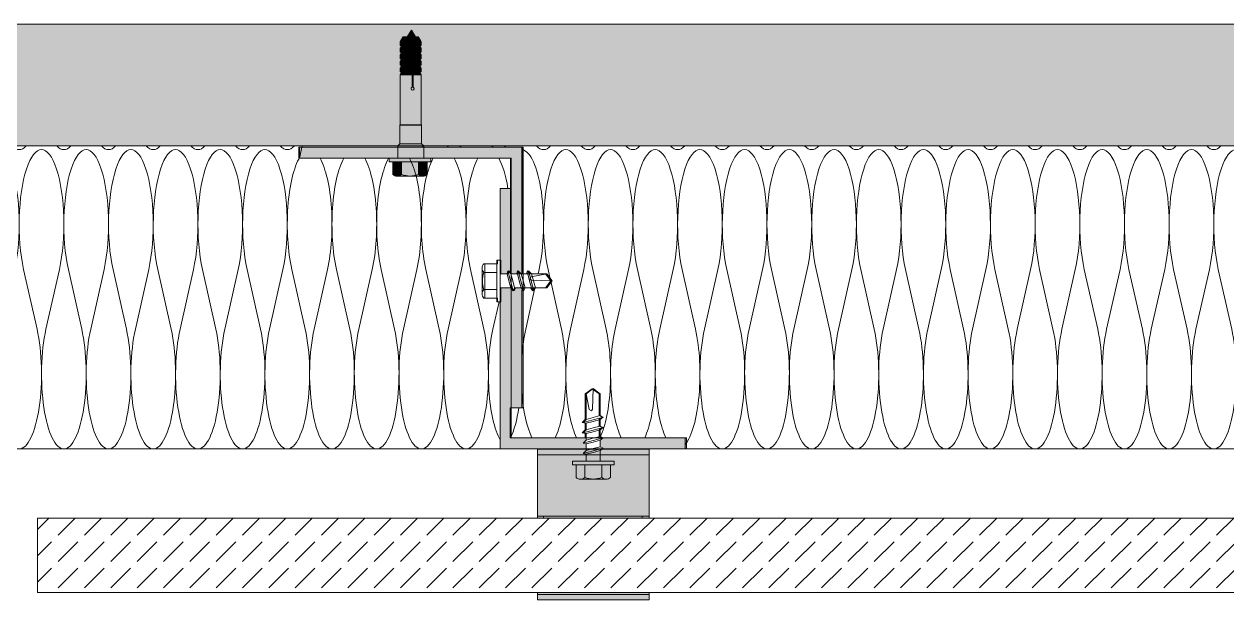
# Model space of a CAD drawing. Extents: x -106823 to -42801, y 48734 to 74234.
# Drawn here: x -64650 to -61420, y 68486 to 70034 of the extents above; entities that cross this region are included whole.
import ezdxf

# ---------------------------------------------------------------- set-up
doc = ezdxf.new("R2010")
doc.units = 0
doc.header["$MEASUREMENT"] = 0
for name, color, linetype, lineweight, true_color in [('2D - Ogólne_Pen_No__2', 7, 'Continuous', 15, 0x7f7f7f), ('2D Drafting - General_Pen_No__102', 7, 'Continuous', 13, 0xcccccc), ('2D Drafting - General_Pen_No__141', 7, 'Continuous', 0, 0xe8e8e8), ('2D Drafting - General_Pen_No__2', 7, 'Continuous', 15, 0x7f7f7f), ('2D Drafting - General_Pen_No__61', 7, 'Continuous', 20, 0x6a6a6a), ('2D Drafting - General_Pen_No__81', 7, 'Continuous', 20, 0x6a6a6a)]:
    doc.layers.add(name, color=color, linetype=linetype, lineweight=lineweight, true_color=true_color)
doc.layers.add('2D Drafting - General_Pen_No__1', color=7, linetype='Continuous', lineweight=13)
doc.layers.add('2D Drafting - General_Pen_No__121', color=255, linetype='Continuous', lineweight=0)

# ---------------------------------------------------------------- blocks, each defined once
blk = doc.blocks.new('*X64')
at = {"layer": '2D Drafting - General_Pen_No__61', "linetype": 'Continuous'}
for p, q in [((-65875.1, 69374.7), (-65886.3, 69324.7)), ((-65851.1, 69374.7), (-65815.1, 69213.9)), ((-65755.1, 69374.7), (-65791.1, 69213.9)), ((-65731.1, 69374.7), (-65695.1, 69213.9)), ((-65635.1, 69374.7), (-65671.1, 69213.9)), ((-65611.1, 69374.7), (-65575.1, 69213.9)), ((-65515.1, 69374.7), (-65551.1, 69213.9)), ((-65491.1, 69374.7), (-65455.1, 69213.9)), ((-65395.1, 69374.7), (-65431.1, 69213.9)), ((-65371.1, 69374.7), (-65335.1, 69213.9)), ((-65275.1, 69374.7), (-65311.1, 69213.9)), ((-65251.1, 69374.7), (-65215.1, 69213.9)), ((-65155.1, 69374.7), (-65191.1, 69213.9)), ((-65131.1, 69374.7), (-65095.1, 69213.9)), ((-65035.1, 69374.7), (-65071.1, 69213.9)), ((-65011.1, 69374.7), (-64975.1, 69213.9)), ((-64915.1, 69374.7), (-64951.1, 69213.9)), ((-64891.1, 69374.7), (-64855.1, 69213.9)), ((-64795.1, 69374.7), (-64831.1, 69213.9)), ((-64771.1, 69374.7), (-64735.1, 69213.9)), ((-64675.1, 69374.7), (-64711.1, 69213.9)), ((-64651.1, 69374.7), (-64615.1, 69213.9)), ((-64555.1, 69374.7), (-64591.1, 69213.9)), ((-64531.1, 69374.7), (-64495.1, 69213.9)), ((-64435.1, 69374.7), (-64471.1, 69213.9)), ((-64411.1, 69374.7), (-64375.1, 69213.9)), ((-64315.1, 69374.7), (-64351.1, 69213.9)), ((-64291.1, 69374.7), (-64255.1, 69213.9)), ((-64195.1, 69374.7), (-64231.1, 69213.9)), ((-64171.1, 69374.7), (-64135.1, 69213.9)), ((-64075.1, 69374.7), (-64111.1, 69213.9)), ((-64051.1, 69374.7), (-64015.1, 69213.9)), ((-63955.1, 69374.7), (-63991.1, 69213.9)), ((-63931.1, 69374.7), (-63895.1, 69213.9)), ((-63835.1, 69374.7), (-63871.1, 69213.9)), ((-63811.1, 69374.7), (-63775.1, 69213.9)), ((-63715.1, 69374.7), (-63751.1, 69213.9)), ((-63691.1, 69374.7), (-63655.1, 69213.9)), ((-63595.1, 69374.7), (-63631.1, 69213.9)), ((-63571.1, 69374.7), (-63535.1, 69213.9)), ((-63475.1, 69374.7), (-63511.1, 69213.9)), ((-63451.1, 69374.7), (-63415.1, 69213.9)), ((-65892.4, 69297.4), (-65911.1, 69213.9)), ((-63374.5, 69287.7), (-63391.1, 69213.9))]:
    blk.add_line(p, q, dxfattribs=at)
for centre, start_param, end_param in [((-65323.1, 69495.3), 4.068888, 8.497483), ((-65203.1, 69495.3), 4.068888, 8.497483), ((-65083.1, 69495.3), 4.068888, 8.497483), ((-64963.1, 69495.3), 4.068888, 8.497483), ((-64843.1, 69495.3), 4.068888, 8.497483), ((-64723.1, 69495.3), 4.068888, 8.497483), ((-64603.1, 69495.3), 4.068888, 8.497483), ((-64483.1, 69495.3), 4.068888, 8.497483), ((-64363.1, 69495.3), 4.068888, 8.497483), ((-64243.1, 69495.3), 4.068888, 8.497483), ((-64123.1, 69495.3), 4.068888, 8.497483), ((-64003.1, 69495.3), 4.068888, 8.497483), ((-65383.1, 69897.3), 2.820522, 2.881546), ((-65383.1, 69897.3), 2.921703, 3.141593), ((-65383.1, 69897.3), 3.141593, 3.462663), ((-65263.1, 69897.3), 2.820522, 3.141593), ((-65263.1, 69897.3), 3.141593, 3.462663), ((-65143.1, 69897.3), 2.820522, 3.141593), ((-65143.1, 69897.3), 3.141593, 3.462663), ((-65023.1, 69897.3), 2.820522, 3.141593), ((-65023.1, 69897.3), 3.141593, 3.462663), ((-64903.1, 69897.3), 2.820522, 3.141593), ((-64903.1, 69897.3), 3.141593, 3.462663), ((-64783.1, 69897.3), 2.820522, 3.141593), ((-64783.1, 69897.3), 3.141593, 3.462663), ((-64663.1, 69897.3), 2.820522, 3.141593), ((-64663.1, 69897.3), 3.141593, 3.462663), ((-64543.1, 69897.3), 2.820522, 3.141593), ((-64543.1, 69897.3), 3.141593, 3.462663), ((-64423.1, 69897.3), 2.820522, 3.141593), ((-64423.1, 69897.3), 3.141593, 3.462663), ((-64303.1, 69897.3), 2.820522, 3.141593), ((-64303.1, 69897.3), 3.141593, 3.462663), ((-64183.1, 69897.3), 2.820522, 3.141593), ((-64183.1, 69897.3), 3.141593, 3.462663), ((-64063.1, 69897.3), 2.820522, 3.141593), ((-64063.1, 69897.3), 3.141593, 3.462663), ((-63943.1, 69897.3), 2.820522, 3.141593), ((-63943.1, 69897.3), 3.141593, 3.462663), ((-65923.1, 69495.3), 0.485657, 0.765644), ((-65923.1, 69495.3), 4.068888, 5.797528), ((-65803.1, 69495.3), 0.485657, 2.214297), ((-65803.1, 69495.3), 4.068888, 5.797528), ((-65683.1, 69495.3), 0.485657, 2.214297), ((-65683.1, 69495.3), 4.068888, 5.797528), ((-65563.1, 69495.3), 0.485657, 2.214297), ((-65563.1, 69495.3), 4.068888, 5.797528), ((-65443.1, 69495.3), 0.485657, 2.214297), ((-65443.1, 69495.3), 4.068888, 5.797528), ((-63883.1, 69495.3), 0.455257, 2.214297), ((-63883.1, 69495.3), 4.068888, 5.797528), ((-63763.1, 69495.3), 0.485657, 2.214297), ((-63763.1, 69495.3), 4.068888, 5.797528), ((-63643.1, 69495.3), 0.485657, 2.214297), ((-63643.1, 69495.3), 4.068888, 5.797528), ((-63523.1, 69495.3), 0.485657, 2.214297), ((-63523.1, 69495.3), 4.068888, 5.797528), ((-63403.1, 69495.3), 0.485657, 2.214297), ((-63403.1, 69495.3), 5.215995, 5.797528), ((-65983.1, 69093.3), 4.080645, 5.344133), ((-65863.1, 69093.3), 0.927295, 3.141593), ((-65863.1, 69093.3), 3.141593, 5.35589), ((-65743.1, 69093.3), 0.927295, 3.141593), ((-65743.1, 69093.3), 3.141593, 5.35589), ((-65623.1, 69093.3), 0.927295, 3.141593), ((-65623.1, 69093.3), 3.141593, 5.35589), ((-65503.1, 69093.3), 0.927295, 3.141593), ((-65503.1, 69093.3), 3.141593, 5.35589), ((-65383.1, 69093.3), 0.927295, 3.141593), ((-65383.1, 69093.3), 3.141593, 5.35589), ((-65263.1, 69093.3), 0.927295, 3.141593), ((-65263.1, 69093.3), 3.141593, 5.35589), ((-65143.1, 69093.3), 0.927295, 3.141593), ((-65143.1, 69093.3), 3.141593, 5.35589), ((-65023.1, 69093.3), 0.927295, 3.141593), ((-65023.1, 69093.3), 3.141593, 5.35589), ((-64903.1, 69093.3), 0.927295, 3.141593), ((-64903.1, 69093.3), 3.141593, 5.35589), ((-64783.1, 69093.3), 0.927295, 3.141593), ((-64783.1, 69093.3), 3.141593, 5.35589), ((-64663.1, 69093.3), 0.927295, 3.141593), ((-64663.1, 69093.3), 3.141593, 5.35589), ((-64543.1, 69093.3), 0.927295, 3.141593), ((-64543.1, 69093.3), 3.141593, 5.35589), ((-64423.1, 69093.3), 0.927295, 3.141593), ((-64423.1, 69093.3), 3.141593, 5.35589), ((-64303.1, 69093.3), 0.927295, 3.141593), ((-64303.1, 69093.3), 3.141593, 5.35589), ((-64183.1, 69093.3), 0.927295, 3.141593), ((-64183.1, 69093.3), 3.141593, 5.35589), ((-64063.1, 69093.3), 0.927295, 3.141593), ((-64063.1, 69093.3), 3.141593, 5.35589), ((-63943.1, 69093.3), 0.927295, 3.141593), ((-63943.1, 69093.3), 3.141593, 5.35589), ((-63823.1, 69093.3), 0.927295, 3.141593), ((-63823.1, 69093.3), 3.141593, 5.35589), ((-63703.1, 69093.3), 0.927295, 3.141593), ((-63703.1, 69093.3), 3.141593, 5.35589), ((-63583.1, 69093.3), 0.927295, 3.141593), ((-63583.1, 69093.3), 3.141593, 5.35589), ((-63463.1, 69093.3), 0.927295, 3.141593), ((-63463.1, 69093.3), 3.141593, 5.35589), ((-63343.1, 69093.3), 0.927295, 2.648145)]:
    blk.add_ellipse(centre, major_axis=(0, 201), ratio=0.298507, start_param=start_param, end_param=end_param, dxfattribs=at)
blk = doc.blocks.new('Fill_32')
at = {"layer": '2D Drafting - General_Pen_No__2', "linetype": 'Continuous'}
for p, q in [((-64672.1, 69706.6), (-65402.6, 69706.6)), ((-65402.6, 69706.6), (-65401.9, 69703.1)), ((-65401.9, 69703.1), (-65396.1, 69703.1)), ((-65396.1, 69703.1), (-65396.1, 69673.1)), ((-64653.1, 69706.6), (-64672.1, 69706.6)), ((-63903.5, 69706.6), (-64653.1, 69706.6)), ((-63910, 69673.1), (-63903.5, 69706.6)), ((-65964.6, 69673.1), (-65964.6, 69592.3)), ((-65832.8, 69673.1), (-65964.6, 69673.1)), ((-65713.7, 69673.1), (-65832.8, 69673.1)), ((-65678.6, 69673.1), (-65713.7, 69673.1)), ((-65568.2, 69673.1), (-65678.6, 69673.1)), ((-65396.1, 69673.1), (-65568.2, 69673.1)), ((-63715.2, 69673.1), (-63910, 69673.1)), ((-63667.7, 69673.1), (-63715.2, 69673.1)), ((-63555.9, 69673.1), (-63667.7, 69673.1)), ((-63488, 69673.1), (-63555.9, 69673.1)), ((-63341.5, 69673.1), (-63488, 69673.1)), ((-63341.5, 69592.3), (-63341.5, 69673.1)), ((-65964.6, 69592.3), (-65934.6, 69592.3)), ((-65934.6, 69592.3), (-65934.6, 69399.6)), ((-63371.5, 69399.6), (-63371.5, 69592.3)), ((-63371.5, 69592.3), (-63341.5, 69592.3)), ((-65934.6, 69399.6), (-65925.3, 69399.6)), ((-65925.3, 69399.6), (-65925.3, 69389.9)), ((-65925.3, 69389.9), (-65891.1, 69389.9)), ((-63412.8, 69297.4), (-63412.8, 69389.9)), ((-63412.8, 69389.9), (-63378.6, 69389.9)), ((-63378.6, 69389.9), (-63378.6, 69399.6)), ((-63378.6, 69399.6), (-63371.5, 69399.6)), ((-65886.3, 69378.2), (-65886.3, 69309.1)), ((-65891.1, 69297.4), (-65925.3, 69297.4)), ((-65925.3, 69297.4), (-65925.3, 69287.7)), ((-63378.6, 69297.4), (-63412.8, 69297.4)), ((-63378.6, 69287.7), (-63378.6, 69297.4)), ((-65925.3, 69287.7), (-65934.6, 69287.7)), ((-65934.6, 69287.7), (-65934.6, 68892.3)), ((-63371.5, 69287.7), (-63378.6, 69287.7)), ((-63371.5, 68892.3), (-63371.5, 69287.7)), ((-65934.6, 68892.3), (-64653.1, 68892.3)), ((-64653.1, 68892.3), (-63371.5, 68892.3))]:
    blk.add_line(p, q, dxfattribs=at)
for centre, start, end in [((-65902.6, 69378.2), 0, 45.522), ((-65902.6, 69309.1), 314.478, 0)]:
    blk.add_arc(centre, 16.3, start, end, dxfattribs=at)
at = {"layer": '2D Drafting - General_Pen_No__61', "linetype": 'Continuous'}
blk.add_blockref('*X64', (0, 0), dxfattribs=at)
blk = doc.blocks.new('*X66')
at = {"layer": '2D Drafting - General_Pen_No__61', "linetype": 'Continuous'}
for q in [(-63035, 68892.3), (-63030.1, 68891.5)]:
    blk.add_line((-63033.6, 68892), q, dxfattribs=at)
blk = doc.blocks.new('Fill_33')
at = {"layer": '2D Drafting - General_Pen_No__1', "linetype": 'Continuous'}
for p, q in [((-63098.1, 68891.5), (-63097.1, 68892.3)), ((-62971.5, 68891.5), (-63098.1, 68891.5)), ((-63097.1, 68892.3), (-62971.5, 68892.3)), ((-62971.5, 68892.3), (-62971.5, 68891.5))]:
    blk.add_line(p, q, dxfattribs=at)
at = {"layer": '2D Drafting - General_Pen_No__61', "linetype": 'Continuous'}
blk.add_blockref('*X66', (0, 0), dxfattribs=at)
blk = doc.blocks.new('*X70')
at = {"layer": '2D Drafting - General_Pen_No__61', "linetype": 'Continuous'}
for p, q in [((-63266.9, 69374.7), (-63269.7, 69362.3)), ((-63242.9, 69374.7), (-63236.1, 69344.7)), ((-63146.9, 69374.7), (-63182.9, 69213.9)), ((-63122.9, 69374.7), (-63086.9, 69213.9)), ((-63026.9, 69374.7), (-63062.9, 69213.9)), ((-63002.9, 69374.7), (-62966.9, 69213.9)), ((-62906.9, 69374.7), (-62942.9, 69213.9)), ((-62882.9, 69374.7), (-62846.9, 69213.9)), ((-62786.9, 69374.7), (-62822.9, 69213.9)), ((-62762.9, 69374.7), (-62726.9, 69213.9)), ((-62666.9, 69374.7), (-62702.9, 69213.9)), ((-62642.9, 69374.7), (-62606.9, 69213.9)), ((-62546.9, 69374.7), (-62582.9, 69213.9)), ((-62522.9, 69374.7), (-62486.9, 69213.9)), ((-62426.9, 69374.7), (-62462.9, 69213.9)), ((-62402.9, 69374.7), (-62366.9, 69213.9)), ((-62306.9, 69374.7), (-62342.9, 69213.9)), ((-62282.9, 69374.7), (-62246.9, 69213.9)), ((-62186.9, 69374.7), (-62222.9, 69213.9)), ((-62162.9, 69374.7), (-62126.9, 69213.9)), ((-62066.9, 69374.7), (-62102.9, 69213.9)), ((-62042.9, 69374.7), (-62006.9, 69213.9)), ((-61946.9, 69374.7), (-61982.9, 69213.9)), ((-61922.9, 69374.7), (-61886.9, 69213.9)), ((-61826.9, 69374.7), (-61862.9, 69213.9)), ((-61802.9, 69374.7), (-61766.9, 69213.9)), ((-61706.9, 69374.7), (-61742.9, 69213.9)), ((-61682.9, 69374.7), (-61646.9, 69213.9)), ((-61586.9, 69374.7), (-61622.9, 69213.9)), ((-61562.9, 69374.7), (-61526.9, 69213.9)), ((-61466.9, 69374.7), (-61502.9, 69213.9)), ((-61442.9, 69374.7), (-61406.9, 69213.9)), ((-63278, 69325), (-63302.9, 69213.9)), ((-63235.8, 69343.1), (-63206.9, 69213.9))]:
    blk.add_line(p, q, dxfattribs=at)
for centre, start_param, end_param in [((-63194.9, 69495.3), 0.927295, 5.35589), ((-63074.9, 69495.3), 0.927295, 5.35589), ((-62954.9, 69495.3), 0.927295, 5.35589), ((-62834.9, 69495.3), 0.927295, 5.35589), ((-62714.9, 69495.3), 0.927295, 5.35589), ((-62594.9, 69495.3), 0.927295, 5.35589), ((-62474.9, 69495.3), 0.927295, 5.35589), ((-62354.9, 69495.3), 0.927295, 5.35589), ((-62234.9, 69495.3), 0.927295, 5.35589), ((-62114.9, 69495.3), 0.927295, 5.35589), ((-61994.9, 69495.3), 0.927295, 5.35589), ((-61874.9, 69495.3), 0.927295, 5.35589), ((-61754.9, 69495.3), 0.927295, 5.35589), ((-61634.9, 69495.3), 0.927295, 5.35589), ((-61514.9, 69495.3), 0.927295, 5.35589), ((-61394.9, 69495.3), 0.927295, 5.35589), ((-63494.9, 69897.3), 5.962113, 6.023138), ((-63494.9, 69897.3), 0.260047, 0.321072), ((-63374.9, 69897.3), 5.962113, 6.023138), ((-63374.9, 69897.3), 0.260047, 0.321072), ((-63314.9, 69495.3), 0.927295, 3.112603), ((-63254.9, 69897.3), 5.962113, 6.283185), ((-63254.9, 69897.3), 0, 0.321072), ((-63134.9, 69897.3), 5.962113, 6.283185), ((-63134.9, 69897.3), 0, 0.321072), ((-63014.9, 69897.3), 5.962113, 6.283185), ((-63014.9, 69897.3), 0, 0.321072), ((-62894.9, 69897.3), 5.962113, 6.283185), ((-62894.9, 69897.3), 0, 0.321072), ((-62774.9, 69897.3), 5.962113, 6.283185), ((-62774.9, 69897.3), 0, 0.321072), ((-62654.9, 69897.3), 5.962113, 6.283185), ((-62654.9, 69897.3), 0, 0.321072), ((-62534.9, 69897.3), 5.962113, 6.283185), ((-62534.9, 69897.3), 0, 0.321072), ((-62414.9, 69897.3), 5.962113, 6.283185), ((-62414.9, 69897.3), 0, 0.321072), ((-62294.9, 69897.3), 5.962113, 6.283185), ((-62294.9, 69897.3), 0, 0.321072), ((-62174.9, 69897.3), 5.962113, 6.283185), ((-62174.9, 69897.3), 0, 0.321072), ((-62054.9, 69897.3), 5.962113, 6.283185), ((-62054.9, 69897.3), 0, 0.321072), ((-61934.9, 69897.3), 5.962113, 6.283185), ((-61934.9, 69897.3), 0, 0.321072), ((-61814.9, 69897.3), 5.962113, 6.283185), ((-61814.9, 69897.3), 0, 0.321072), ((-61694.9, 69897.3), 5.962113, 6.283185), ((-61694.9, 69897.3), 0, 0.321072), ((-61574.9, 69897.3), 5.962113, 6.283185), ((-61574.9, 69897.3), 0, 0.321072), ((-61454.9, 69897.3), 5.962113, 6.283185), ((-61454.9, 69897.3), 0, 0.321072), ((-63254.9, 69093.3), 4.068888, 4.471031), ((-63254.9, 69093.3), 0.553392, 2.214297), ((-63134.9, 69093.3), 4.068888, 5.729793), ((-63134.9, 69093.3), 0.571829, 2.214297), ((-63014.9, 69093.3), 4.068888, 5.729793), ((-63014.9, 69093.3), 0.553392, 2.214297), ((-62894.9, 69093.3), 4.068888, 5.729793), ((-62894.9, 69093.3), 0.34394, 2.214297), ((-62774.9, 69093.3), 4.068888, 6.283185), ((-62774.9, 69093.3), 0, 2.214297), ((-62654.9, 69093.3), 4.068888, 6.283185), ((-62654.9, 69093.3), 0, 2.214297), ((-62534.9, 69093.3), 4.068888, 6.283185), ((-62534.9, 69093.3), 0, 2.214297), ((-62414.9, 69093.3), 4.068888, 6.283185), ((-62414.9, 69093.3), 0, 2.214297), ((-62294.9, 69093.3), 4.068888, 6.283185), ((-62294.9, 69093.3), 0, 2.214297), ((-62174.9, 69093.3), 4.068888, 6.283185), ((-62174.9, 69093.3), 0, 2.214297), ((-62054.9, 69093.3), 4.068888, 6.283185), ((-62054.9, 69093.3), 0, 2.214297), ((-61934.9, 69093.3), 4.068888, 6.283185), ((-61934.9, 69093.3), 0, 2.214297), ((-61814.9, 69093.3), 4.068888, 6.283185), ((-61814.9, 69093.3), 0, 2.214297), ((-61694.9, 69093.3), 4.068888, 6.283185), ((-61694.9, 69093.3), 0, 2.214297), ((-61574.9, 69093.3), 4.068888, 6.283185), ((-61574.9, 69093.3), 0, 2.214297), ((-61454.9, 69093.3), 4.068888, 6.283185), ((-61454.9, 69093.3), 0, 2.214297), ((-63254.9, 69093.3), 4.953747, 5.729793), ((-63374.9, 69093.3), 0.553392, 1.104937)]:
    blk.add_ellipse(centre, major_axis=(0, -201), ratio=0.298507, start_param=start_param, end_param=end_param, dxfattribs=at)
blk = doc.blocks.new('Fill_35')
at = {"layer": '2D Drafting - General_Pen_No__2', "linetype": 'Continuous'}
for p, q in [((-62784.4, 69706.6), (-63580, 69706.6)), ((-63580, 69706.6), (-63580, 69703.1)), ((-63580, 69703.1), (-63313.1, 69703.1)), ((-63313.1, 69703.1), (-63313.1, 69692.3)), ((-63313.1, 69692.3), (-63313.1, 69362.3)), ((-60000.3, 69706.6), (-62784.4, 69706.6)), ((-63313.1, 69362.3), (-63300.4, 69362.3)), ((-63300.4, 69362.3), (-63298.2, 69370.5)), ((-63298.2, 69370.5), (-63290, 69362.3)), ((-63290, 69362.3), (-63249.4, 69362.3)), ((-63249.4, 69362.3), (-63235.4, 69343.7)), ((-63307.9, 69325), (-63311.7, 69316.8)), ((-63290.4, 69325), (-63307.9, 69325)), ((-63283.8, 69316.8), (-63290.4, 69325)), ((-63280, 69325), (-63283.8, 69316.8)), ((-63249.4, 69325), (-63280, 69325)), ((-63235.4, 69343.7), (-63249.4, 69325)), ((-63311.7, 69316.8), (-63313.1, 69318.6)), ((-63313.1, 69318.6), (-63313.1, 69003)), ((-63143.3, 69040.2), (-63124.6, 69054.1)), ((-63143.3, 68971.6), (-63143.3, 69040.2)), ((-63124.6, 69054.1), (-63106, 69040.2)), ((-63106, 69040.2), (-63106, 68981.6)), ((-63343.1, 69003), (-63344.6, 69003)), ((-63344.6, 69003), (-63344.6, 68922.3)), ((-63313.1, 69003), (-63343.1, 69003)), ((-63151.5, 68963.4), (-63143.3, 68971.6)), ((-63106, 68981.6), (-63097.8, 68977.8)), ((-63097.8, 68977.8), (-63106, 68971.2)), ((-63106, 68971.2), (-63106, 68953.8)), ((-63143.3, 68961.2), (-63151.5, 68963.4)), ((-63151.5, 68935.6), (-63143.3, 68943.8)), ((-63143.3, 68933.4), (-63151.5, 68935.6)), ((-63143.3, 68943.8), (-63143.3, 68961.2)), ((-63106, 68953.8), (-63097.8, 68950)), ((-63097.8, 68950), (-63106, 68943.4)), ((-63106, 68943.4), (-63106, 68926)), ((-63344.6, 68922.3), (-63143.3, 68922.3)), ((-63143.3, 68922.3), (-63143.3, 68933.4)), ((-63106, 68926), (-63098.1, 68922.3)), ((-63098.1, 68922.3), (-62874.6, 68922.3)), ((-62874.6, 68922.3), (-62874.6, 68892.3)), ((-62874.6, 68892.3), (-62784.4, 68892.3)), ((-62784.4, 68892.3), (-60437, 68892.3))]:
    blk.add_line(p, q, dxfattribs=at)
at = {"layer": '2D Drafting - General_Pen_No__61', "linetype": 'Continuous'}
blk.add_blockref('*X70', (0, 0), dxfattribs=at)

msp = doc.modelspace()

# ---------------------------------------------------------------- hatches: boundary and pattern name
at = {"layer": '2D Drafting - General_Pen_No__102', "linetype": 'Continuous'}
for points in [[(-63271.48, 68876.49), (-62971.48, 68876.49), (-62971.48, 68891.49), (-63271.48, 68891.49)], [(-62971.48, 68711.49), (-62971.48, 68876.49), (-63271.48, 68876.49), (-63271.48, 68711.49)], [(-63271.48, 68711.49), (-63271.48, 68706.58), (-62971.48, 68706.58), (-62971.48, 68711.49)], [(-62971.48, 68501.49), (-62971.48, 68506.58), (-63271.48, 68506.58), (-63271.48, 68501.49)], [(-62971.48, 68486.49), (-62971.48, 68501.49), (-63271.48, 68501.49), (-63271.48, 68486.49)]]:
    msp.add_hatch(color=256, dxfattribs=at).paths.add_polyline_path(points, flags=0)
at = {"layer": '2D Drafting - General_Pen_No__121', "linetype": 'Continuous'}
for points in [[(-63609.97, 70017.66), (-63620.78, 69998.93), (-63599.16, 69998.93)], [(-63632.75, 69998.93), (-63639.89, 69986.55), (-63602.41, 69986.55), (-63609.56, 69998.93)], [(-63639.89, 69976.2), (-63602.41, 69976.2), (-63602.41, 69986.55), (-63639.89, 69986.55)], [(-63636.93, 69976.2), (-63636.93, 69972.5), (-63639.89, 69968.76), (-63608.15, 69968.76), (-63602.41, 69976.2)], [(-63639.89, 69968.76), (-63639.89, 69958.4), (-63608.15, 69958.4), (-63608.15, 69968.76)], [(-63609.56, 69998.93), (-63602.41, 69986.55), (-63599.45, 69986.55), (-63606.6, 69998.93)], [(-63605.2, 69968.76), (-63599.45, 69976.2), (-63602.41, 69976.2), (-63608.15, 69968.76)], [(-63605.2, 69958.4), (-63605.2, 69968.76), (-63608.15, 69968.76), (-63608.15, 69958.4)], [(-63606.6, 69998.93), (-63599.45, 69986.55), (-63583.54, 69986.55), (-63590.69, 69998.93)], [(-63586.5, 69976.2), (-63599.45, 69976.2), (-63605.2, 69968.76), (-63583.54, 69968.76), (-63586.5, 69972.5)], [(-63583.54, 69968.76), (-63605.2, 69968.76), (-63605.2, 69958.4), (-63583.54, 69958.4)], [(-63599.45, 69976.2), (-63599.45, 69986.55), (-63602.41, 69986.55), (-63602.41, 69976.2)], [(-63599.45, 69976.2), (-63583.54, 69976.2), (-63583.54, 69986.55), (-63599.45, 69986.55)], [(-63636.93, 69958.4), (-63636.93, 69954.7), (-63639.89, 69950.96), (-63602.41, 69950.96), (-63608.15, 69958.4)], [(-63639.89, 69950.96), (-63639.89, 69940.61), (-63602.41, 69940.61), (-63602.41, 69950.96)], [(-63636.93, 69940.61), (-63636.93, 69936.91), (-63639.89, 69933.16), (-63608.15, 69933.16), (-63602.41, 69940.61)], [(-63608.15, 69958.4), (-63602.41, 69950.96), (-63599.45, 69950.96), (-63605.2, 69958.4)], [(-63602.41, 69940.61), (-63608.15, 69933.16), (-63605.2, 69933.16), (-63599.45, 69940.61)], [(-63586.5, 69958.4), (-63605.2, 69958.4), (-63599.45, 69950.96), (-63583.54, 69950.96), (-63586.5, 69954.7)], [(-63605.2, 69933.16), (-63583.54, 69933.16), (-63586.5, 69936.91), (-63586.5, 69940.61), (-63599.45, 69940.61)], [(-63602.41, 69950.96), (-63602.41, 69940.61), (-63599.45, 69940.61), (-63599.45, 69950.96)], [(-63583.54, 69950.96), (-63599.45, 69950.96), (-63599.45, 69940.61), (-63583.54, 69940.61)], [(-63639.89, 69922.81), (-63608.15, 69922.81), (-63608.15, 69933.16), (-63639.89, 69933.16)], [(-63636.93, 69922.81), (-63636.93, 69919.11), (-63639.89, 69915.37), (-63602.41, 69915.37), (-63608.15, 69922.81)], [(-63639.89, 69905.01), (-63602.41, 69905.01), (-63602.41, 69915.37), (-63639.89, 69915.37)], [(-63636.93, 69905.01), (-63636.93, 69901.31), (-63639.89, 69897.57), (-63608.15, 69897.57), (-63602.41, 69905.01)], [(-63605.2, 69922.81), (-63605.2, 69933.16), (-63608.15, 69933.16), (-63608.15, 69922.81)], [(-63608.15, 69922.81), (-63602.41, 69915.37), (-63599.45, 69915.37), (-63605.2, 69922.81)], [(-63605.2, 69897.57), (-63599.45, 69905.01), (-63602.41, 69905.01), (-63608.15, 69897.57)], [(-63583.54, 69933.16), (-63605.2, 69933.16), (-63605.2, 69922.81), (-63583.54, 69922.81)], [(-63586.5, 69922.81), (-63605.2, 69922.81), (-63599.45, 69915.37), (-63583.54, 69915.37), (-63586.5, 69919.11)], [(-63586.5, 69905.01), (-63599.45, 69905.01), (-63605.2, 69897.57), (-63583.54, 69897.57), (-63586.5, 69901.31)], [(-63599.45, 69905.01), (-63599.45, 69915.37), (-63602.41, 69915.37), (-63602.41, 69905.01)], [(-63583.54, 69915.37), (-63599.45, 69915.37), (-63599.45, 69905.01), (-63583.54, 69905.01)], [(-63639.89, 69763.15), (-63583.54, 69763.15), (-63583.54, 69897.57), (-63605.2, 69897.57), (-63605.2, 69864.26, -5.4750432), (-63608.15, 69864.26), (-63608.15, 69897.57), (-63639.89, 69897.57)], [(-63608.15, 69897.57), (-63608.15, 69864.26, 5.4750432), (-63605.2, 69864.26), (-63605.2, 69897.57)], [(-63641.14, 69761.91), (-63582.29, 69761.91), (-63583.54, 69763.15), (-63639.89, 69763.15)], [(-63641.14, 69712.16), (-63582.29, 69712.16), (-63582.29, 69761.91), (-63641.14, 69761.91)], [(-63646.46, 69706.58), (-63576.88, 69706.58), (-63576.88, 69706.75), (-63582.29, 69712.16), (-63641.04, 69712.16), (-63646.46, 69706.75)], [(-63646.46, 69703.06), (-63613.75, 69703.06), (-63576.88, 69703.06), (-63576.88, 69706.58), (-63585.03, 69706.58), (-63646.46, 69706.58)], [(-63646.46, 69673.06), (-63609.88, 69673.06), (-63576.88, 69673.06), (-63576.88, 69703.06), (-63612.8, 69703.06), (-63646.46, 69703.06)], [(-63646.46, 69703.06), (-63646.46, 69673.06), (-63609.88, 69673.06), (-63576.88, 69673.06), (-63576.88, 69703.06), (-63613.75, 69703.06)], [(-63613.56, 69673.06), (-63669.48, 69673.06), (-63669.48, 69663.74), (-63613.56, 69663.74), (-63557.64, 69663.74), (-63557.64, 69673.06)], [(-63659.77, 69663.74), (-63659.77, 69629.57, 0.4195601), (-63636.47, 69629.57), (-63636.47, 69663.74)], [(-63636.47, 69663.74), (-63636.47, 69629.57, 0.092424), (-63613.56, 69625.3, 0.092424), (-63590.65, 69629.57), (-63590.65, 69663.74), (-63613.56, 69663.74)], [(-63590.65, 69663.74), (-63590.65, 69629.57, 0.4195601), (-63567.35, 69629.57), (-63567.35, 69663.74)], [(-63613.56, 69625.3, -0.092424), (-63636.47, 69629.57, -0.201281), (-63648.12, 69624.68), (-63579, 69624.68, -0.201281), (-63590.65, 69629.57, -0.092424)]]:
    msp.add_hatch(color=256, dxfattribs=at).paths.add_polyline_path(points, flags=0)
at = {"layer": '2D Drafting - General_Pen_No__141', "linetype": 'Continuous'}
for points in [[(-63646.55, 69673.06), (-63911.81, 69673.06), (-63911.81, 69703.06), (-63781.81, 69703.06), (-63646.55, 69703.06)], [(-63343.32, 69673.06), (-63557.64, 69673.06), (-63576.88, 69673.06), (-63576.88, 69703.06), (-63311.81, 69703.06), (-63311.81, 69692.3), (-63311.81, 69362.29), (-63316.55, 69362.29), (-63324.75, 69370.49), (-63326.95, 69362.29), (-63343.32, 69362.29)], [(-63371.48, 69592.3), (-63341.48, 69592.3), (-63341.48, 69363.39), (-63348.59, 69370.49), (-63350.78, 69362.29), (-63369.32, 69362.29), (-63369.32, 69399.57), (-63371.48, 69399.57)], [(-63341.48, 68922.3), (-63140.12, 68922.3), (-63140.12, 68915.96), (-63148.32, 68907.76), (-63140.12, 68905.56), (-63140.12, 68892.3), (-63371.48, 68892.3), (-63371.48, 69287.73), (-63369.32, 69287.73), (-63369.32, 69325.01), (-63341.48, 69325.01)], [(-63309.97, 69321.3), (-63309.97, 69003.02), (-63341.48, 69003.02), (-63341.48, 69325.01), (-63340.8, 69325.01), (-63334.2, 69316.81), (-63330.4, 69325.01), (-63312.95, 69325.01)], [(-63094.98, 68922.3), (-62871.48, 68922.3), (-62871.48, 68892.3), (-63097.13, 68892.3), (-63094.64, 68894.3), (-63102.84, 68898.11), (-63102.84, 68915.55), (-63094.64, 68922.15)]]:
    msp.add_hatch(color=256, dxfattribs=at).paths.add_polyline_path(points, flags=0)
at = {"layer": '2D Drafting - General_Pen_No__81', "linetype": 'Continuous'}
h = msp.add_hatch(dxfattribs=at)
h.set_pattern_fill('Solid___Dashed', color=256, style=0, pattern_type=2)
h.set_pattern_definition([(45, (0, 0), (-70.71068, 70.71068), []), (45, (-35.36, 35.36), (-70.71068, 70.71068), [75, -25])])
h.paths.add_polyline_path([(-72521.93, 70033.7), (-72521.93, 69706.58), (-57907.45, 69706.58), (-57852.14, 69706.58), (-57814.86, 69706.58), (-57744.53, 69706.58), (-57632.51, 69706.58), (-57589.7, 69706.58), (-57316.82, 69706.58), (-55482.21, 69706.58), (-55482.21, 70033.7)], flags=0)
msp.add_hatch(color=256, dxfattribs=at).paths.add_polyline_path([(-63255.47, 68706.58), (-63255.47, 68711.49), (-62990.25, 68711.49), (-62990.25, 68706.58)], flags=0)
msp.add_hatch(color=256, dxfattribs=at).paths.add_polyline_path([(-63255.47, 68706.58), (-63255.47, 68711.49), (-62990.25, 68711.49), (-62990.25, 68706.58)], flags=0)
h = msp.add_hatch(dxfattribs=at)
h.set_pattern_fill('Beton', color=256, style=0, pattern_type=2)
h.set_pattern_definition([(45, (0, 0), (-70.71068, 70.71068), [75, -25]), (45, (7e-15, 70.71), (-70.71068, 70.71068), [75, -25])])
h.paths.add_polyline_path([(-64613.8, 68506.58), (-64613.8, 68706.58), (-58655.38, 68706.58), (-58655.38, 68506.58)], flags=0)

# ---------------------------------------------------------------- linework, layer by layer
at = {"layer": '2D - Ogólne_Pen_No__2', "linetype": 'Continuous'}
for p, q in [((-63620.78, 69998.93), (-63609.97, 70017.66)), ((-63599.16, 69998.93), (-63609.97, 70017.66)), ((-63632.75, 69998.93), (-63639.89, 69986.55)), ((-63639.89, 69986.55), (-63639.89, 69976.2)), ((-63583.54, 69986.55), (-63639.89, 69986.55)), ((-63583.54, 69976.2), (-63639.89, 69976.2)), ((-63636.93, 69972.5), (-63639.89, 69968.76)), ((-63639.89, 69968.76), (-63639.89, 69958.4)), ((-63583.54, 69968.76), (-63639.89, 69968.76)), ((-63636.93, 69976.2), (-63636.93, 69972.5)), ((-63590.69, 69998.93), (-63632.75, 69998.93)), ((-63609.56, 69998.93), (-63602.41, 69986.55)), ((-63602.41, 69976.2), (-63608.15, 69968.76)), ((-63608.15, 69968.76), (-63608.15, 69958.4)), ((-63606.6, 69998.93), (-63599.45, 69986.55)), ((-63599.45, 69976.2), (-63605.2, 69968.76)), ((-63605.2, 69968.76), (-63605.2, 69958.4)), ((-63602.41, 69986.55), (-63602.41, 69976.2)), ((-63599.45, 69986.55), (-63599.45, 69976.2)), ((-63590.69, 69998.93), (-63583.54, 69986.55)), ((-63586.5, 69976.2), (-63586.5, 69972.5)), ((-63586.5, 69972.5), (-63583.54, 69968.76)), ((-63583.54, 69986.55), (-63583.54, 69976.2)), ((-63583.54, 69968.76), (-63583.54, 69958.4)), ((-63639.89, 69958.4), (-63636.93, 69958.4)), ((-63583.54, 69958.4), (-63639.89, 69958.4)), ((-63636.93, 69954.7), (-63639.89, 69950.96)), ((-63639.89, 69950.96), (-63639.89, 69940.61)), ((-63583.54, 69950.96), (-63639.89, 69950.96)), ((-63639.89, 69940.61), (-63636.93, 69940.61)), ((-63583.54, 69940.61), (-63639.89, 69940.61)), ((-63636.93, 69936.91), (-63639.89, 69933.16)), ((-63636.93, 69958.4), (-63636.93, 69954.7)), ((-63636.93, 69940.61), (-63636.93, 69936.91)), ((-63608.15, 69958.4), (-63602.41, 69950.96)), ((-63602.41, 69940.61), (-63608.15, 69933.16)), ((-63605.2, 69958.4), (-63599.45, 69950.96)), ((-63599.45, 69940.61), (-63605.2, 69933.16)), ((-63602.41, 69950.96), (-63602.41, 69940.61)), ((-63599.45, 69950.96), (-63599.45, 69940.61)), ((-63586.5, 69958.4), (-63586.5, 69954.7)), ((-63583.54, 69958.4), (-63586.5, 69958.4)), ((-63586.5, 69954.7), (-63583.54, 69950.96)), ((-63586.5, 69940.61), (-63586.5, 69936.91)), ((-63583.54, 69940.61), (-63586.5, 69940.61)), ((-63586.5, 69936.91), (-63583.54, 69933.16)), ((-63583.54, 69950.96), (-63583.54, 69940.61)), ((-63639.89, 69933.16), (-63639.89, 69922.81)), ((-63583.54, 69933.16), (-63639.89, 69933.16)), ((-63639.89, 69922.81), (-63636.93, 69922.81)), ((-63583.54, 69922.81), (-63639.89, 69922.81)), ((-63636.93, 69919.11), (-63639.89, 69915.37)), ((-63639.89, 69915.37), (-63639.89, 69905.01)), ((-63583.54, 69915.37), (-63639.89, 69915.37)), ((-63639.89, 69905.01), (-63636.93, 69905.01)), ((-63583.54, 69905.01), (-63639.89, 69905.01)), ((-63636.93, 69922.81), (-63636.93, 69919.11)), ((-63636.93, 69905.01), (-63636.93, 69901.31)), ((-63608.15, 69933.16), (-63608.15, 69922.81)), ((-63608.15, 69922.81), (-63602.41, 69915.37)), ((-63602.41, 69905.01), (-63608.15, 69897.57)), ((-63605.2, 69933.16), (-63605.2, 69922.81)), ((-63605.2, 69922.81), (-63599.45, 69915.37)), ((-63599.45, 69905.01), (-63605.2, 69897.57)), ((-63602.41, 69915.37), (-63602.41, 69905.01)), ((-63599.45, 69915.37), (-63599.45, 69905.01)), ((-63586.5, 69922.81), (-63586.5, 69919.11)), ((-63583.54, 69922.81), (-63586.5, 69922.81)), ((-63586.5, 69919.11), (-63583.54, 69915.37)), ((-63586.5, 69905.01), (-63586.5, 69901.31)), ((-63583.54, 69905.01), (-63586.5, 69905.01)), ((-63583.54, 69933.16), (-63583.54, 69922.81)), ((-63583.54, 69915.37), (-63583.54, 69905.01)), ((-63636.93, 69901.31), (-63639.89, 69897.57)), ((-63639.89, 69897.57), (-63639.89, 69763.15)), ((-63583.54, 69897.57), (-63639.89, 69897.57)), ((-63608.15, 69897.57), (-63608.15, 69864.26)), ((-63605.2, 69897.57), (-63605.2, 69864.26)), ((-63586.5, 69901.31), (-63583.54, 69897.57)), ((-63583.54, 69897.57), (-63583.54, 69763.15)), ((-63639.89, 69763.15), (-63641.14, 69761.91)), ((-63641.14, 69761.91), (-63641.14, 69712.16)), ((-63582.29, 69761.91), (-63641.14, 69761.91)), ((-63639.89, 69763.15), (-63583.54, 69763.15)), ((-63583.54, 69763.15), (-63582.29, 69761.91)), ((-63582.29, 69761.91), (-63582.29, 69712.16)), ((-63641.14, 69712.16), (-63646.55, 69706.75)), ((-63582.29, 69712.16), (-63641.14, 69712.16)), ((-63582.29, 69712.16), (-63576.88, 69706.75)), ((-63646.55, 69706.75), (-63646.55, 69703.06)), ((-63646.55, 69703.06), (-63614.64, 69703.06)), ((-63576.88, 69703.06), (-63615.59, 69703.06)), ((-63576.88, 69706.75), (-63576.88, 69703.06))]:
    msp.add_line(p, q, dxfattribs=at)
msp.add_arc((-63606.68, 69860.35), 4.18, 110.70161, 69.29839, dxfattribs=at)
at = {"layer": '2D Drafting - General_Pen_No__2', "linetype": 'Continuous'}
for p, q in [((-58636.96, 70033.7), (-72521.93, 70033.7)), ((-58636.96, 70033.7), (-70638.54, 70033.7)), ((-64634.64, 70033.7), (-61479.89, 70033.7)), ((-72521.93, 69706.58), (-55482.21, 69706.58)), ((-63309.97, 69703.06), (-63909.97, 69703.06)), ((-63909.97, 69673.06), (-63909.97, 69703.06)), ((-63779.97, 69703.06), (-63309.97, 69703.06)), ((-63646.55, 69673.06), (-63646.55, 69703.06)), ((-63576.88, 69673.06), (-63576.88, 69703.06)), ((-63309.97, 69703.06), (-63309.97, 69692.3)), ((-63309.97, 69003.02), (-63309.97, 69692.3)), ((-63909.97, 69673.06), (-63341.48, 69673.06)), ((-63669.48, 69663.74), (-63669.48, 69673.06)), ((-63669.48, 69673.06), (-63613.56, 69673.06)), ((-63613.56, 69663.74), (-63669.48, 69663.74)), ((-63659.77, 69629.57), (-63659.77, 69663.74)), ((-63636.47, 69629.57), (-63636.47, 69663.74)), ((-63557.64, 69673.06), (-63613.56, 69673.06)), ((-63613.56, 69663.74), (-63557.64, 69663.74)), ((-63590.65, 69629.57), (-63590.65, 69663.74)), ((-63567.35, 69629.57), (-63567.35, 69663.74)), ((-63557.64, 69663.74), (-63557.64, 69673.06)), ((-63341.48, 69003.02), (-63341.48, 69673.06)), ((-63579, 69624.68), (-63648.12, 69624.68)), ((-63371.48, 69592.3), (-63341.48, 69592.3)), ((-63371.48, 68892.3), (-63371.48, 69592.3)), ((-63341.48, 68922.3), (-63341.48, 69592.3)), ((-63414.97, 69389.86), (-63380.8, 69389.86)), ((-63380.8, 69343.65), (-63380.8, 69399.57)), ((-63380.8, 69399.57), (-63371.48, 69399.57)), ((-63371.48, 69399.57), (-63371.48, 69343.65)), ((-63419.86, 69378.21), (-63419.86, 69309.09)), ((-63414.97, 69366.56), (-63380.8, 69366.56)), ((-63371.48, 69362.29), (-63352.95, 69362.29)), ((-63352.95, 69362.29), (-63350.75, 69370.49)), ((-63352.95, 69362.29), (-63347.95, 69343.65)), ((-63350.75, 69370.49), (-63342.55, 69362.29)), ((-63350.75, 69370.49), (-63343.56, 69343.65)), ((-63342.55, 69362.29), (-63337.55, 69343.65)), ((-63342.55, 69362.29), (-63325.11, 69362.29)), ((-63325.11, 69362.29), (-63322.91, 69370.49)), ((-63325.11, 69362.29), (-63322.91, 69370.49)), ((-63325.11, 69362.29), (-63320.11, 69343.65)), ((-63325.11, 69362.29), (-63320.11, 69343.65)), ((-63286.87, 69362.29), (-63325.11, 69362.29)), ((-63322.91, 69370.49), (-63314.71, 69362.29)), ((-63322.91, 69370.49), (-63315.72, 69343.65)), ((-63322.91, 69370.49), (-63314.71, 69362.29)), ((-63322.91, 69370.49), (-63315.72, 69343.65)), ((-63314.71, 69362.29), (-63309.71, 69343.65)), ((-63314.71, 69362.29), (-63309.71, 69343.65)), ((-63314.71, 69362.29), (-63297.26, 69362.29)), ((-63314.71, 69362.29), (-63246.2, 69362.29)), ((-63297.26, 69362.29), (-63295.07, 69370.49)), ((-63297.26, 69362.29), (-63292.27, 69343.65)), ((-63295.07, 69370.49), (-63286.87, 69362.29)), ((-63295.07, 69370.49), (-63287.88, 69343.65)), ((-63288.25, 69354.29), (-63292.03, 69348.08)), ((-63246.2, 69362.29), (-63288.25, 69354.29)), ((-63286.87, 69362.29), (-63281.87, 69343.65)), ((-63246.2, 69362.29), (-63232.22, 69343.65)), ((-63380.8, 69343.65), (-63380.8, 69287.73)), ((-63371.48, 69287.73), (-63371.48, 69343.65)), ((-63371.48, 69325.01), (-63342.96, 69325.01)), ((-63342.96, 69325.01), (-63347.95, 69343.65)), ((-63336.37, 69316.81), (-63343.56, 69343.65)), ((-63336.37, 69316.81), (-63342.96, 69325.01)), ((-63332.56, 69325.01), (-63337.55, 69343.65)), ((-63332.56, 69325.01), (-63336.37, 69316.81)), ((-63332.56, 69325.01), (-63315.12, 69325.01)), ((-63315.12, 69325.01), (-63320.11, 69343.65)), ((-63315.12, 69325.01), (-63320.11, 69343.65)), ((-63308.52, 69316.81), (-63315.72, 69343.65)), ((-63308.52, 69316.81), (-63315.72, 69343.65)), ((-63276.88, 69325.01), (-63315.12, 69325.01)), ((-63308.52, 69316.81), (-63315.12, 69325.01)), ((-63308.52, 69316.81), (-63315.12, 69325.01)), ((-63304.72, 69325.01), (-63309.71, 69343.65)), ((-63304.72, 69325.01), (-63309.71, 69343.65)), ((-63304.72, 69325.01), (-63308.52, 69316.81)), ((-63304.72, 69325.01), (-63308.52, 69316.81)), ((-63304.72, 69325.01), (-63287.28, 69325.01)), ((-63304.72, 69325.01), (-63246.2, 69325.01)), ((-63287.28, 69325.01), (-63292.27, 69343.65)), ((-63292.03, 69348.08), (-63287.17, 69345.39)), ((-63280.68, 69316.81), (-63287.88, 69343.65)), ((-63280.68, 69316.81), (-63287.28, 69325.01)), ((-63287.17, 69345.39), (-63232.22, 69343.65)), ((-63276.88, 69325.01), (-63281.87, 69343.65)), ((-63276.88, 69325.01), (-63280.68, 69316.81)), ((-63246.2, 69325.01), (-63232.22, 69343.65)), ((-63414.97, 69320.74), (-63380.8, 69320.74)), ((-63414.97, 69297.44), (-63380.8, 69297.44)), ((-63380.8, 69287.73), (-63371.48, 69287.73)), ((-63140.12, 69040.15), (-63121.48, 69054.13)), ((-63140.12, 69040.15), (-63132.11, 68998.1)), ((-63140.12, 68971.64), (-63140.12, 69040.15)), ((-63123.21, 68999.18), (-63121.48, 69054.13)), ((-63102.84, 69040.15), (-63121.48, 69054.13)), ((-63102.84, 68981.63), (-63102.84, 69040.15)), ((-63341.48, 69003.02), (-63309.97, 69003.02)), ((-63309.97, 69003.02), (-63339.97, 69003.02)), ((-63125.91, 68994.33), (-63123.21, 68999.18)), ((-63148.32, 68963.44), (-63140.12, 68971.64)), ((-63148.32, 68963.44), (-63121.48, 68970.64)), ((-63140.12, 68971.64), (-63121.48, 68976.64)), ((-63140.12, 68961.25), (-63121.48, 68966.24)), ((-63132.11, 68998.1), (-63125.91, 68994.33)), ((-63102.84, 68981.63), (-63121.48, 68976.64)), ((-63094.64, 68977.83), (-63121.48, 68970.64)), ((-63102.84, 68971.24), (-63121.48, 68966.24)), ((-63102.84, 68981.63), (-63094.64, 68977.83)), ((-63094.64, 68977.83), (-63102.84, 68971.24)), ((-63102.84, 68953.79), (-63102.84, 68971.24)), ((-63140.12, 68961.25), (-63148.32, 68963.44)), ((-63148.32, 68935.6), (-63140.12, 68943.8)), ((-63148.32, 68935.6), (-63121.48, 68942.79)), ((-63140.12, 68933.41), (-63148.32, 68935.6)), ((-63140.12, 68943.8), (-63140.12, 68961.25)), ((-63140.12, 68943.8), (-63121.48, 68948.8)), ((-63140.12, 68933.41), (-63121.48, 68938.4)), ((-63102.84, 68953.79), (-63121.48, 68948.8)), ((-63094.64, 68949.99), (-63121.48, 68942.79)), ((-63102.84, 68943.39), (-63121.48, 68938.4)), ((-63102.84, 68953.79), (-63094.64, 68949.99)), ((-63094.64, 68949.99), (-63102.84, 68943.39)), ((-63102.84, 68925.95), (-63102.84, 68943.39)), ((-62871.48, 68922.3), (-63341.48, 68922.3)), ((-63148.32, 68907.76), (-63140.12, 68915.96)), ((-63148.32, 68907.76), (-63121.48, 68914.95)), ((-63140.12, 68905.56), (-63148.32, 68907.76)), ((-63140.12, 68915.96), (-63140.12, 68933.41)), ((-63140.12, 68915.96), (-63121.48, 68920.96)), ((-63140.12, 68905.56), (-63121.48, 68910.56)), ((-63140.12, 68888.12), (-63140.12, 68905.56)), ((-63102.84, 68925.95), (-63121.48, 68920.96)), ((-63094.64, 68922.15), (-63121.48, 68914.95)), ((-63102.84, 68915.55), (-63121.48, 68910.56)), ((-63102.84, 68925.95), (-63094.64, 68922.15)), ((-63094.64, 68922.15), (-63102.84, 68915.55)), ((-63102.84, 68898.11), (-63102.84, 68915.55)), ((-62871.48, 68922.3), (-62871.48, 68892.3)), ((-62871.48, 68892.3), (-63371.48, 68892.3)), ((-62971.48, 68891.49), (-63271.48, 68891.49)), ((-63271.48, 68891.49), (-63271.48, 68876.49)), ((-63271.48, 68891.49), (-63271.48, 68711.49)), ((-62971.48, 68876.49), (-63271.48, 68876.49)), ((-63148.32, 68879.92), (-63140.12, 68888.12)), ((-63148.32, 68879.92), (-63121.48, 68887.11)), ((-63140.12, 68877.72), (-63148.32, 68879.92)), ((-63140.12, 68888.12), (-63121.48, 68893.12)), ((-63140.12, 68877.72), (-63121.48, 68882.72)), ((-63140.12, 68859.19), (-63140.12, 68877.72)), ((-63102.84, 68898.11), (-63121.48, 68893.12)), ((-63094.64, 68894.3), (-63121.48, 68887.11)), ((-63102.84, 68887.71), (-63121.48, 68882.72)), ((-63102.84, 68898.11), (-63094.64, 68894.3)), ((-63094.64, 68894.3), (-63102.84, 68887.71)), ((-63102.84, 68859.19), (-63102.84, 68887.71)), ((-62971.48, 68876.49), (-62971.48, 68891.49)), ((-62971.48, 68891.49), (-62971.48, 68711.49)), ((-63177.4, 68849.87), (-63177.4, 68859.19)), ((-63177.4, 68859.19), (-63121.48, 68859.19)), ((-63121.48, 68849.87), (-63177.4, 68849.87)), ((-63167.69, 68815.7), (-63167.69, 68849.87)), ((-63144.39, 68815.7), (-63144.39, 68849.87)), ((-63065.56, 68859.19), (-63121.48, 68859.19)), ((-63121.48, 68849.87), (-63065.56, 68849.87)), ((-63098.57, 68815.7), (-63098.57, 68849.87)), ((-63075.27, 68815.7), (-63075.27, 68849.87)), ((-63065.56, 68849.87), (-63065.56, 68859.19)), ((-63156.04, 68810.81), (-63086.92, 68810.81)), ((-63271.48, 68711.49), (-62971.48, 68711.49)), ((-63271.48, 68706.58), (-63271.48, 68711.49)), ((-62971.48, 68706.58), (-62971.48, 68711.49)), ((-63271.48, 68486.49), (-63271.48, 68506.58)), ((-63271.48, 68501.49), (-62971.48, 68501.49)), ((-63271.48, 68486.49), (-62971.48, 68486.49)), ((-62971.48, 68486.49), (-62971.48, 68506.58))]:
    msp.add_line(p, q, dxfattribs=at)
at = {"layer": '2D Drafting - General_Pen_No__2', "linetype": 'Continuous', "flags": 128}
for points in [[(-72521.93, 70033.7), (-72521.93, 69706.58), (-57907.45, 69706.58), (-57852.14, 69706.58), (-57814.86, 69706.58), (-57744.53, 69706.58), (-57632.51, 69706.58), (-57589.7, 69706.58), (-57316.82, 69706.58), (-55482.21, 69706.58), (-55482.21, 70033.7)], [(-63609.97, 70017.66), (-63620.78, 69998.93), (-63599.16, 69998.93)], [(-63632.75, 69998.93), (-63639.89, 69986.55), (-63602.41, 69986.55), (-63609.56, 69998.93)], [(-63639.89, 69976.2), (-63602.41, 69976.2), (-63602.41, 69986.55), (-63639.89, 69986.55)], [(-63636.93, 69976.2), (-63636.93, 69972.5), (-63639.89, 69968.76), (-63608.15, 69968.76), (-63602.41, 69976.2)], [(-63639.89, 69968.76), (-63639.89, 69958.4), (-63608.15, 69958.4), (-63608.15, 69968.76)], [(-63609.56, 69998.93), (-63602.41, 69986.55), (-63599.45, 69986.55), (-63606.6, 69998.93)], [(-63605.2, 69968.76), (-63599.45, 69976.2), (-63602.41, 69976.2), (-63608.15, 69968.76)], [(-63605.2, 69958.4), (-63605.2, 69968.76), (-63608.15, 69968.76), (-63608.15, 69958.4)], [(-63606.6, 69998.93), (-63599.45, 69986.55), (-63583.54, 69986.55), (-63590.69, 69998.93)], [(-63586.5, 69976.2), (-63599.45, 69976.2), (-63605.2, 69968.76), (-63583.54, 69968.76), (-63586.5, 69972.5)], [(-63583.54, 69968.76), (-63605.2, 69968.76), (-63605.2, 69958.4), (-63583.54, 69958.4)], [(-63599.45, 69976.2), (-63599.45, 69986.55), (-63602.41, 69986.55), (-63602.41, 69976.2)], [(-63599.45, 69976.2), (-63583.54, 69976.2), (-63583.54, 69986.55), (-63599.45, 69986.55)], [(-63636.93, 69958.4), (-63636.93, 69954.7), (-63639.89, 69950.96), (-63602.41, 69950.96), (-63608.15, 69958.4)], [(-63639.89, 69950.96), (-63639.89, 69940.61), (-63602.41, 69940.61), (-63602.41, 69950.96)], [(-63636.93, 69940.61), (-63636.93, 69936.91), (-63639.89, 69933.16), (-63608.15, 69933.16), (-63602.41, 69940.61)], [(-63608.15, 69958.4), (-63602.41, 69950.96), (-63599.45, 69950.96), (-63605.2, 69958.4)], [(-63602.41, 69940.61), (-63608.15, 69933.16), (-63605.2, 69933.16), (-63599.45, 69940.61)], [(-63586.5, 69958.4), (-63605.2, 69958.4), (-63599.45, 69950.96), (-63583.54, 69950.96), (-63586.5, 69954.7)], [(-63605.2, 69933.16), (-63583.54, 69933.16), (-63586.5, 69936.91), (-63586.5, 69940.61), (-63599.45, 69940.61)], [(-63602.41, 69950.96), (-63602.41, 69940.61), (-63599.45, 69940.61), (-63599.45, 69950.96)], [(-63583.54, 69950.96), (-63599.45, 69950.96), (-63599.45, 69940.61), (-63583.54, 69940.61)], [(-63639.89, 69922.81), (-63608.15, 69922.81), (-63608.15, 69933.16), (-63639.89, 69933.16)], [(-63636.93, 69922.81), (-63636.93, 69919.11), (-63639.89, 69915.37), (-63602.41, 69915.37), (-63608.15, 69922.81)], [(-63639.89, 69905.01), (-63602.41, 69905.01), (-63602.41, 69915.37), (-63639.89, 69915.37)], [(-63636.93, 69905.01), (-63636.93, 69901.31), (-63639.89, 69897.57), (-63608.15, 69897.57), (-63602.41, 69905.01)], [(-63605.2, 69922.81), (-63605.2, 69933.16), (-63608.15, 69933.16), (-63608.15, 69922.81)], [(-63608.15, 69922.81), (-63602.41, 69915.37), (-63599.45, 69915.37), (-63605.2, 69922.81)], [(-63605.2, 69897.57), (-63599.45, 69905.01), (-63602.41, 69905.01), (-63608.15, 69897.57)], [(-63583.54, 69933.16), (-63605.2, 69933.16), (-63605.2, 69922.81), (-63583.54, 69922.81)], [(-63586.5, 69922.81), (-63605.2, 69922.81), (-63599.45, 69915.37), (-63583.54, 69915.37), (-63586.5, 69919.11)], [(-63586.5, 69905.01), (-63599.45, 69905.01), (-63605.2, 69897.57), (-63583.54, 69897.57), (-63586.5, 69901.31)], [(-63599.45, 69905.01), (-63599.45, 69915.37), (-63602.41, 69915.37), (-63602.41, 69905.01)], [(-63583.54, 69915.37), (-63599.45, 69915.37), (-63599.45, 69905.01), (-63583.54, 69905.01)], [(-63641.14, 69761.91), (-63582.29, 69761.91), (-63583.54, 69763.15), (-63639.89, 69763.15)], [(-63641.14, 69712.16), (-63582.29, 69712.16), (-63582.29, 69761.91), (-63641.14, 69761.91)], [(-63646.46, 69706.58), (-63576.88, 69706.58), (-63576.88, 69706.75), (-63582.29, 69712.16), (-63641.04, 69712.16), (-63646.46, 69706.75)], [(-63646.55, 69673.06), (-63911.81, 69673.06), (-63911.81, 69703.06), (-63781.81, 69703.06), (-63646.55, 69703.06)], [(-63646.46, 69703.06), (-63613.75, 69703.06), (-63576.88, 69703.06), (-63576.88, 69706.58), (-63585.03, 69706.58), (-63646.46, 69706.58)], [(-63646.46, 69673.06), (-63609.88, 69673.06), (-63576.88, 69673.06), (-63576.88, 69703.06), (-63612.8, 69703.06), (-63646.46, 69703.06)], [(-63646.46, 69703.06), (-63646.46, 69673.06), (-63609.88, 69673.06), (-63576.88, 69673.06), (-63576.88, 69703.06), (-63613.75, 69703.06)], [(-63343.32, 69673.06), (-63557.64, 69673.06), (-63576.88, 69673.06), (-63576.88, 69703.06), (-63311.81, 69703.06), (-63311.81, 69692.3), (-63311.81, 69362.29), (-63316.55, 69362.29), (-63324.75, 69370.49), (-63326.95, 69362.29), (-63343.32, 69362.29)], [(-63613.56, 69673.06), (-63669.48, 69673.06), (-63669.48, 69663.74), (-63613.56, 69663.74), (-63557.64, 69663.74), (-63557.64, 69673.06)], [(-63371.48, 69592.3), (-63341.48, 69592.3), (-63341.48, 69363.39), (-63348.59, 69370.49), (-63350.78, 69362.29), (-63369.32, 69362.29), (-63369.32, 69399.57), (-63371.48, 69399.57)], [(-63341.48, 68922.3), (-63140.12, 68922.3), (-63140.12, 68915.96), (-63148.32, 68907.76), (-63140.12, 68905.56), (-63140.12, 68892.3), (-63371.48, 68892.3), (-63371.48, 69287.73), (-63369.32, 69287.73), (-63369.32, 69325.01), (-63341.48, 69325.01)], [(-63309.97, 69321.3), (-63309.97, 69003.02), (-63341.48, 69003.02), (-63341.48, 69325.01), (-63340.8, 69325.01), (-63334.2, 69316.81), (-63330.4, 69325.01), (-63312.95, 69325.01)], [(-63094.98, 68922.3), (-62871.48, 68922.3), (-62871.48, 68892.3), (-63097.13, 68892.3), (-63094.64, 68894.3), (-63102.84, 68898.11), (-63102.84, 68915.55), (-63094.64, 68922.15)], [(-63271.48, 68876.49), (-62971.48, 68876.49), (-62971.48, 68891.49), (-63271.48, 68891.49)], [(-62971.48, 68711.49), (-62971.48, 68876.49), (-63271.48, 68876.49), (-63271.48, 68711.49)], [(-63271.48, 68711.49), (-63271.48, 68706.58), (-62971.48, 68706.58), (-62971.48, 68711.49)], [(-63255.47, 68706.58), (-63255.47, 68711.49), (-62990.25, 68711.49), (-62990.25, 68706.58)], [(-63255.47, 68706.58), (-63255.47, 68711.49), (-62990.25, 68711.49), (-62990.25, 68706.58)], [(-64613.8, 68506.58), (-64613.8, 68706.58), (-58655.38, 68706.58), (-58655.38, 68506.58)], [(-62971.48, 68501.49), (-62971.48, 68506.58), (-63271.48, 68506.58), (-63271.48, 68501.49)], [(-62971.48, 68486.49), (-62971.48, 68501.49), (-63271.48, 68501.49), (-63271.48, 68486.49)]]:
    msp.add_lwpolyline(points, close=True, dxfattribs=at)
for points in [[(-63639.89, 69763.15), (-63583.54, 69763.15), (-63583.54, 69897.57), (-63605.2, 69897.57), (-63605.2, 69864.26, -5.4750432), (-63608.15, 69864.26), (-63608.15, 69897.57), (-63639.89, 69897.57)], [(-63608.15, 69897.57), (-63608.15, 69864.26, 5.4750432), (-63605.2, 69864.26), (-63605.2, 69897.57)], [(-63659.77, 69663.74), (-63659.77, 69629.57, 0.4195601), (-63636.47, 69629.57), (-63636.47, 69663.74)], [(-63636.47, 69663.74), (-63636.47, 69629.57, 0.092424), (-63613.56, 69625.3, 0.092424), (-63590.65, 69629.57), (-63590.65, 69663.74), (-63613.56, 69663.74)], [(-63590.65, 69663.74), (-63590.65, 69629.57, 0.4195601), (-63567.35, 69629.57), (-63567.35, 69663.74)], [(-63613.56, 69625.3, -0.092424), (-63636.47, 69629.57, -0.201281), (-63648.12, 69624.68), (-63579, 69624.68, -0.201281), (-63590.65, 69629.57, -0.092424)]]:
    msp.add_lwpolyline(points, format="xyb", close=True, dxfattribs=at)
at = {"layer": '2D Drafting - General_Pen_No__2', "linetype": 'Continuous'}
for centre, radius, start, end in [((-63648.12, 69641.01), 16.33, 224.47805, 315.52195), ((-63613.56, 69688.88), 63.58, 248.87798, 270), ((-63613.56, 69688.88), 63.58, 270, 291.12202), ((-63579, 69641.01), 16.33, 224.47805, 315.52195), ((-63403.53, 69378.21), 16.33, 134.47805, 225.52195), ((-63355.66, 69343.65), 63.58, 158.87798, 180), ((-63355.66, 69343.65), 63.58, 180, 201.12202), ((-63403.53, 69309.09), 16.33, 134.47805, 225.52195), ((-63156.04, 68827.14), 16.33, 224.47805, 315.52195), ((-63121.48, 68875.01), 63.58, 248.87798, 270), ((-63121.48, 68875.01), 63.58, 270, 291.12202), ((-63086.92, 68827.14), 16.33, 224.47805, 315.52195)]:
    msp.add_arc(centre, radius, start, end, dxfattribs=at)

# ---------------------------------------------------------------- block references
at = {"layer": '2D Drafting - General_Pen_No__61', "linetype": 'Continuous'}
for name in ['Fill_32', 'Fill_35', 'Fill_33']:
    msp.add_blockref(name, (0, 0), dxfattribs=at)

doc.saveas('drawing.dxf')
